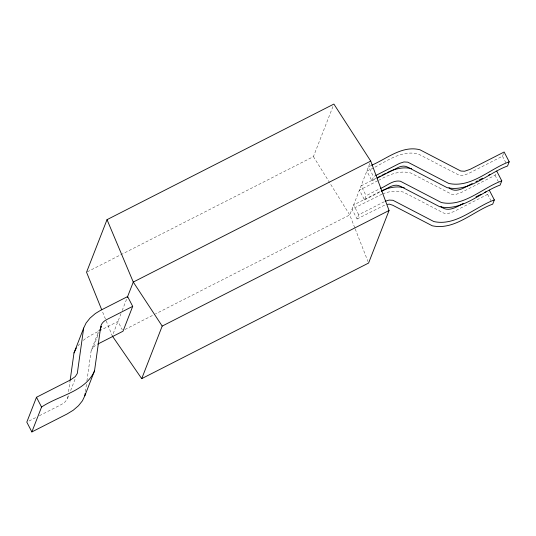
<?xml version="1.0" encoding="UTF-8"?>
<svg xmlns="http://www.w3.org/2000/svg" width="536" height="536" viewBox="0 0 536 536"><rect width="100%" height="100%" fill="white"/><g stroke="black" fill="none" stroke-linecap="round" stroke-linejoin="round"><path stroke-width="0.4" stroke-dasharray="2.68 2.01" d="M39.396 415.715L60.89 404.767C64.715 402.965 68.213 399.514 68.072 395.012M68.534 391.716L70.049 380.989M85.405 391.662L86.45 384.232M86.912 380.935L91.207 350.41L99.247 329.754M67.61 398.315L69.425 393.652M70.638 390.543L75.174 378.885M91.207 350.41L93.264 347.181L99.22 331.878M120.982 313.62L112.292 335.938L102.054 310.605M122.175 310.558L127.622 296.569M87.294 271.846L313.419 156.633L333.285 105.619M369.827 163.386L349.747 214.956L155.46 313.942M381.927 194.2L351.991 209.187L357.063 218.976L358.705 214.769L384.748 201.496M377.759 180.779L359.415 190.126L364.493 199.915L366.128 195.7L379.528 188.88M503.579 153.41L502.487 156.217L468.39 173.584L462.97 175.46L459.191 175.245L418.261 153.973C399.333 149.249 383.106 164.418 366.845 171.058L371.917 180.853L373.558 176.639L375.046 175.882M382.624 193.905C389.149 191.238 396.533 190.273 403.414 192.102L444.337 213.375L448.116 213.589L453.543 211.713L487.633 194.347L488.457 192.236M378.49 180.404C388.191 174.97 399.534 169.892 410.837 173.034L451.768 194.307L455.54 194.521L460.967 192.652L495.056 175.279L495.606 173.878M77.888 346.035L80.367 342.94M83.301 340.427L85.639 338.41L91.897 334.705L117.94 321.433L122.288 329.828M93.264 347.181L96.969 344.494M370.711 165.711L368.48 166.85L373.558 176.639M375.937 178.327L361.056 185.912L366.128 195.7M371.917 180.853L375.635 178.957M379.676 191.707L353.633 204.98L358.705 214.769M364.493 199.915L380.862 191.573M124.942 329.493L154.716 314.324M357.063 218.976L385.284 204.806M29.024 421.001L36.435 417.229M313.419 156.633L349.747 214.956L354.912 228.148M502.487 156.217L506.111 163.205M495.056 175.279L499.411 183.674M487.633 194.347L490.896 200.638M355.214 228.926L367.977 261.514"/><path stroke-width="0.8" d="M70.162 380.165L73.988 352.936L83.676 328.072L86.082 323.027L90.055 318.069L95.328 313.547L100.48 310.398L127.622 296.569L132.7 306.358L123.012 331.228L97.713 344.119M83.676 328.072L77.298 373.445L75.275 376.614L70.578 379.897L36.488 397.27L26.8 422.133L31.872 431.929L67.067 413.993L73.238 410.228L78.484 405.725L82.43 400.801L84.822 395.782L94.51 370.919L100.674 327.087C101.083 323.63 103.696 321.144 106.657 319.63L132.7 306.358M84.822 395.782L85.17 393.31M112.761 336.628L141.718 378.651L368.58 263.062L389.056 210.501L370.731 161.081L333.888 104.071L107.026 219.66L86.551 272.221L101.746 309.841M31.872 431.929L41.56 407.058C58.705 395.394 85.351 391.903 94.51 370.919M99.817 330.35L101.311 326.525L100.487 327.818M127.28 297.453L133.276 282.063L370.731 161.081M141.718 378.651L162.194 326.089L389.056 210.501M489.274 190.133L494.346 199.921L492.711 204.136C473.161 211.197 454.649 230.627 432.244 225.777L392.707 205.228L389.531 204.183L387.468 204.283M496.698 171.071L501.776 180.86L500.135 185.067C480.584 192.136 462.079 211.566 439.667 206.715L400.137 186.166C393.592 182.843 387.32 188.94 381.605 191.191M371.461 165.329C386.67 158.85 402.154 145.182 419.902 149.758L460.833 171.031L464.605 171.245L470.032 169.376L504.128 152.003L509.2 161.792L507.558 166.006C488.008 173.068 469.503 192.504 447.098 187.647L407.561 167.098C404.499 165.423 400.941 166.073 397.96 167.58L377.123 178.193M73.988 352.936L76.393 347.891M375.79 175.5L399.601 163.366L403.963 161.946L407.809 162.167L448.739 183.439C471.144 188.29 489.649 168.86 509.2 161.792M377.424 177.57L380.406 176.056M381.893 175.299L385.612 173.403M380.272 188.498C386.845 186.039 392.841 179.788 400.379 181.228L441.309 202.501C463.714 207.358 482.226 187.922 501.776 180.86M472.243 183.526C465.295 186.783 456.578 194.025 449.014 187.814M475.948 181.644L477.429 180.887M478.909 180.13L482.621 178.24M488.544 175.225L490.031 174.468M463.332 203.352C456.639 206.99 447.995 212.792 440.853 206.501M475.935 196.926L481.12 194.287M484.825 192.397L486.313 191.64M494.346 199.921C474.802 206.99 456.29 226.42 433.885 221.569L392.955 200.29L389.109 200.075L385.471 201.194M387.099 172.646C394.617 168.927 403.36 166.529 411.688 168.679M381.163 191.064C388.238 187.62 396.493 185.771 404.258 187.747M162.194 326.089L133.276 282.063L107.026 219.66M36.488 397.27L41.56 407.058"/></g></svg>
